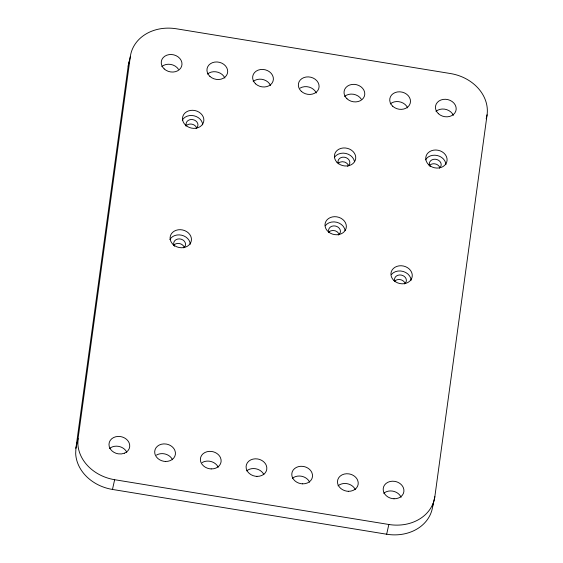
<?xml version="1.0" encoding="UTF-8"?>
<svg xmlns="http://www.w3.org/2000/svg" width="563" height="563" viewBox="0 0 563 563"><rect width="100%" height="100%" fill="white"/><g stroke="black" fill="none" stroke-linecap="round" stroke-linejoin="round"><path stroke-width="0.84" d="M75.914 448.211L75.681 453.665A41.873 34.793 12.6 0 0 112.466 489.444L386.661 534.224A41.873 34.793 12.6 0 0 432.665 506.44L434.84 496.7L487.086 114.796A41.852 34.779 12.6 0 0 450.527 73.556L176.332 28.776A41.852 34.779 12.6 0 0 130.342 56.539L128.16 66.272L75.914 448.211L78.088 438.471L130.342 56.539M78.088 438.471L77.863 443.925A41.873 34.793 12.6 0 0 114.648 479.711L388.843 524.484A41.873 34.793 12.6 0 0 434.84 496.7M432.665 506.44L433.017 503.829M112.466 489.444L114.648 479.711M386.661 534.224L388.843 524.484M486.179 118.849L487.086 114.796M401.109 497.312L400.427 496.017A10.465 8.698 12.6 0 0 394.163 491.471L392.566 491.098A10.465 8.698 12.6 0 0 383.727 493.294M355.288 489.606L354.725 488.557A10.465 8.698 12.6 0 0 348.462 484.011L346.864 483.638A10.465 8.698 12.6 0 0 338.032 485.827M309.587 482.146L309.024 481.091A10.465 8.698 12.6 0 0 302.767 476.544L301.163 476.178A10.465 8.698 12.6 0 0 292.331 478.367M263.885 474.686L263.329 473.631A10.465 8.698 12.6 0 0 257.066 469.085L255.468 468.712A10.465 8.698 12.6 0 0 246.629 470.907M218.191 467.22L217.628 466.171A10.465 8.698 12.6 0 0 211.364 461.618L209.767 461.252A10.465 8.698 12.6 0 0 202.124 462.582M172.489 459.76L171.926 458.704A10.465 8.698 12.6 0 0 165.67 454.158L164.065 453.785A10.465 8.698 12.6 0 0 156.423 455.122M126.788 452.293L126.232 451.245A10.465 8.698 12.6 0 0 119.968 446.698L118.371 446.325A10.465 8.698 12.6 0 0 109.532 448.514M161.785 66.582A10.465 8.698 12.6 0 1 178.478 69.312M300.072 88.117A10.465 8.698 12.6 0 1 316.265 92.986M390.279 103.895A10.465 8.698 12.6 0 1 407.661 107.913M435.98 111.361A10.465 8.698 12.6 0 1 453.363 115.38M173.545 245.489A5.982 4.968 12.6 0 1 179.266 243.526A5.982 4.968 12.6 0 1 184.214 247.227M174.6 246.263A5.982 4.968 12.6 0 1 176.113 239.634A5.982 4.968 12.6 0 1 184.178 241.02A5.982 4.968 12.6 0 1 183.679 247.826M325.252 225.798A10.76 8.945 12.6 0 1 336.723 222.251A10.76 8.945 12.6 0 1 345.133 230.682M182.306 120.13A10.76 8.945 12.6 0 1 194.066 115.809A10.76 8.945 12.6 0 1 202.701 124.838M128.16 66.272A41.852 34.779 12.6 0 1 129.406 60.959M186.381 125.69A5.982 4.968 12.6 0 1 189.379 119.863A5.982 4.968 12.6 0 1 196.895 121.981A5.982 4.968 12.6 0 1 196.093 128.434M185.959 126.091A5.982 4.968 12.6 0 1 191.68 124.134A5.982 4.968 12.6 0 1 196.628 127.836M338.469 163.798A5.982 4.968 12.6 0 1 341.087 157.577A5.982 4.968 12.6 0 1 348.863 159.737A5.982 4.968 12.6 0 1 347.603 166.331M328.722 232.16A5.982 4.968 12.6 0 1 338.933 233.828M329.066 232.547A5.982 4.968 12.6 0 1 331.677 226.326A5.982 4.968 12.6 0 1 339.461 228.487A5.982 4.968 12.6 0 1 338.201 235.081M169.892 239.521A10.76 8.945 12.6 0 1 181.652 235.207A10.76 8.945 12.6 0 1 190.28 244.236M344.577 96.435A10.465 8.698 12.6 0 1 361.277 99.158M338.131 163.418A5.982 4.968 12.6 0 1 348.342 165.086M207.48 74.049A10.465 8.698 12.6 0 1 224.869 78.067M391.531 274.399A10.76 8.945 12.6 0 1 403.298 271.486A10.76 8.945 12.6 0 1 411.11 280.297M253.181 81.508A10.465 8.698 12.6 0 1 270.564 85.527M394.374 281.549A5.982 4.968 12.6 0 1 400.096 279.593A5.982 4.968 12.6 0 1 405.043 283.288M394.797 281.148A5.982 4.968 12.6 0 1 397.795 275.314A5.982 4.968 12.6 0 1 405.311 277.439A5.982 4.968 12.6 0 1 404.508 283.893M430.252 166.592A5.982 4.968 12.6 0 1 431.765 159.955A5.982 4.968 12.6 0 1 439.83 161.349A5.982 4.968 12.6 0 1 439.33 168.154M425.544 159.85A10.76 8.945 12.6 0 1 437.303 155.529A10.76 8.945 12.6 0 1 445.931 164.558M429.196 165.811A5.982 4.968 12.6 0 1 434.918 163.854A5.982 4.968 12.6 0 1 439.865 167.556M334.499 157.281A10.76 8.945 12.6 0 1 345.802 153.425A10.76 8.945 12.6 0 1 354.5 161.651M124.479 453.18L121.432 453.933L118.188 453.834A10.465 8.698 12.6 0 1 109.637 447.627L109.187 446.276A10.465 8.698 12.6 0 1 120.545 436.585L122.143 436.958A10.465 8.698 12.6 0 1 128.406 441.505L129.096 442.8A10.465 8.698 12.6 0 1 124.479 453.18M165.515 461.456L163.882 461.301A10.465 8.698 12.6 0 1 155.332 455.087L154.888 453.736A10.465 8.698 12.6 0 1 166.247 444.052L167.844 444.418A10.465 8.698 12.6 0 1 174.108 448.964L174.797 450.259A10.465 8.698 12.6 0 1 165.515 461.456M211.209 468.916L209.584 468.761A10.465 8.698 12.6 0 1 201.033 462.547L200.583 461.196A10.465 8.698 12.6 0 1 211.941 451.512L213.546 451.885A10.465 8.698 12.6 0 1 219.802 456.431L220.492 457.719A10.465 8.698 12.6 0 1 211.209 468.916M256.911 476.382L255.285 476.221A10.465 8.698 12.6 0 1 246.735 470.014L246.284 468.662A10.465 8.698 12.6 0 1 257.643 458.972L259.24 459.345A10.465 8.698 12.6 0 1 265.504 463.891L266.193 465.186A10.465 8.698 12.6 0 1 256.911 476.382M302.613 483.842L300.98 483.687A10.465 8.698 12.6 0 1 292.429 477.473L291.986 476.122A10.465 8.698 12.6 0 1 303.344 466.438L304.942 466.804A10.465 8.698 12.6 0 1 311.205 471.358L311.888 472.646A10.465 8.698 12.6 0 1 302.613 483.842M348.307 491.309L346.681 491.147A10.465 8.698 12.6 0 1 338.131 484.94L337.68 483.589A10.465 8.698 12.6 0 1 349.039 473.898L350.643 474.271A10.465 8.698 12.6 0 1 356.9 478.817L357.589 480.112A10.465 8.698 12.6 0 1 348.307 491.309M394.009 498.769L392.383 498.614A10.465 8.698 12.6 0 1 383.832 492.4L383.382 491.049A10.465 8.698 12.6 0 1 394.74 481.365L396.338 481.731A10.465 8.698 12.6 0 1 402.601 486.277L403.291 487.572A10.465 8.698 12.6 0 1 394.009 498.769M164.206 68.918A10.465 8.698 12.6 0 0 181.624 66.293A10.465 8.698 12.6 0 0 169.02 54.625A10.465 8.698 12.6 0 0 164.206 68.918M301.304 91.305A10.465 8.698 12.6 0 0 318.721 88.68A10.465 8.698 12.6 0 0 306.117 77.011A10.465 8.698 12.6 0 0 301.304 91.305M392.7 106.231A10.465 8.698 12.6 0 0 410.117 103.606A10.465 8.698 12.6 0 0 397.513 91.931A10.465 8.698 12.6 0 0 392.7 106.231M438.401 113.691A10.465 8.698 12.6 0 0 455.819 111.066A10.465 8.698 12.6 0 0 443.215 99.398A10.465 8.698 12.6 0 0 438.401 113.691M328.525 231.942A10.76 8.945 12.6 0 0 346.118 228.289A10.76 8.945 12.6 0 0 332.367 216.931A10.76 8.945 12.6 0 0 328.525 231.942M346.998 98.771A10.465 8.698 12.6 0 0 364.416 96.139A10.465 8.698 12.6 0 0 351.812 84.471A10.465 8.698 12.6 0 0 346.998 98.771M185.565 125.127A10.76 8.945 12.6 0 0 203.482 122.424A10.76 8.945 12.6 0 0 190.512 110.418A10.76 8.945 12.6 0 0 185.565 125.127M336.991 162.32A10.76 8.945 12.6 0 0 355.162 160.61A10.76 8.945 12.6 0 0 343.071 147.992A10.76 8.945 12.6 0 0 336.991 162.32M173.151 244.525A10.76 8.945 12.6 0 0 191.061 241.816A10.76 8.945 12.6 0 0 178.098 229.817A10.76 8.945 12.6 0 0 173.151 244.525M209.9 76.378A10.465 8.698 12.6 0 0 227.318 73.753A10.465 8.698 12.6 0 0 214.721 62.085A10.465 8.698 12.6 0 0 209.9 76.378M393.98 280.585A10.76 8.945 12.6 0 0 411.891 277.876A10.76 8.945 12.6 0 0 398.928 265.877A10.76 8.945 12.6 0 0 393.98 280.585M255.602 83.845A10.465 8.698 12.6 0 0 273.02 81.213A10.465 8.698 12.6 0 0 260.416 69.545A10.465 8.698 12.6 0 0 255.602 83.845M428.802 164.846A10.76 8.945 12.6 0 0 446.712 162.144A10.76 8.945 12.6 0 0 433.749 150.138A10.76 8.945 12.6 0 0 428.802 164.846"/></g></svg>
